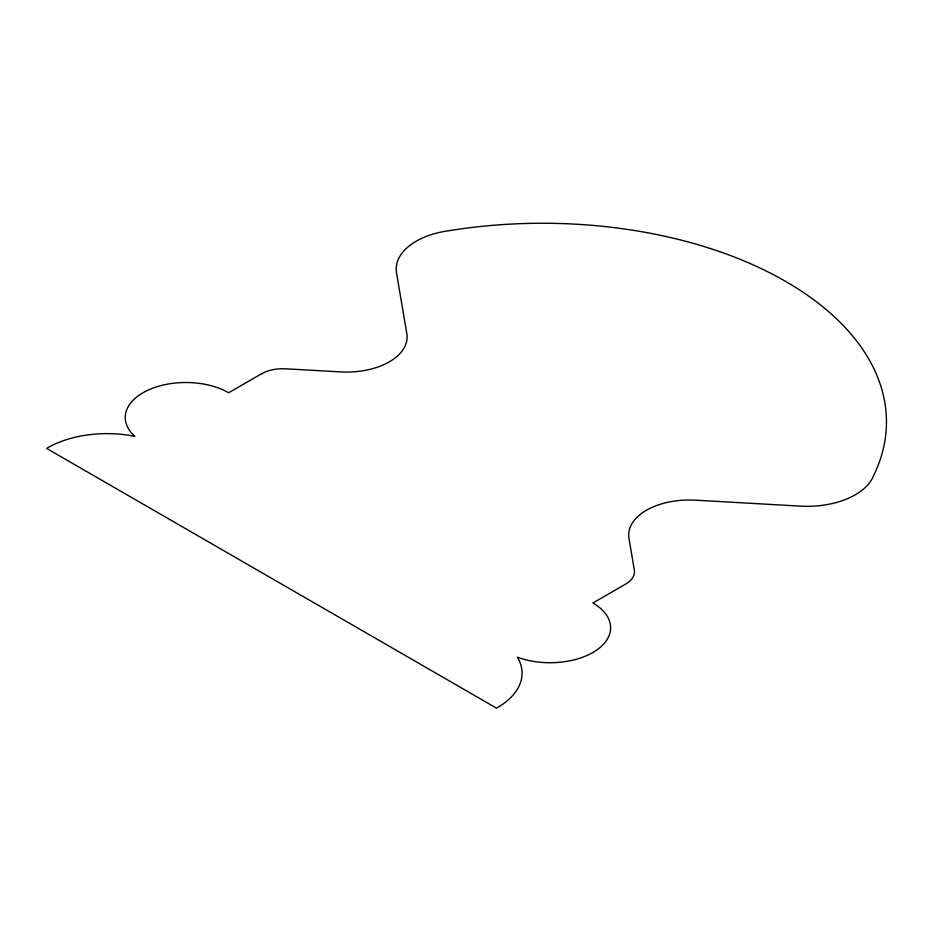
<?xml version="1.0" encoding="UTF-8"?>
<svg xmlns="http://www.w3.org/2000/svg" width="932" height="932" viewBox="0 0 932 932"><rect width="100%" height="100%" fill="white"/><g stroke="black" fill="none" stroke-linecap="round" stroke-linejoin="round"><path stroke-width="1.4" d="M261.414 373.849L228.69 392.745A60.592 34.985 0 0 0 147.873 390.228A60.592 34.985 0 0 0 134.814 436.339A84.218 48.615 0 0 0 46.6 448.409L496.476 708.134A84.218 48.615 0 0 0 517.365 657.211A60.592 34.985 0 0 0 597.249 649.674A60.592 34.985 0 0 0 592.88 603.004L625.605 584.119A30.302 17.487 0 0 0 634.331 570.046L628.984 538.381A60.592 34.985 0 0 1 695.19 500.169L800.46 506.123A68.164 39.354 0 0 0 873.505 475.868A344.048 198.632 0 0 0 785.688 281.429A344.048 198.632 0 0 0 448.909 230.728A68.164 39.354 0 0 0 396.508 272.901L406.818 333.679A60.592 34.985 0 0 1 340.623 371.903L285.786 368.816A30.302 17.487 0 0 0 261.414 373.849"/></g></svg>
